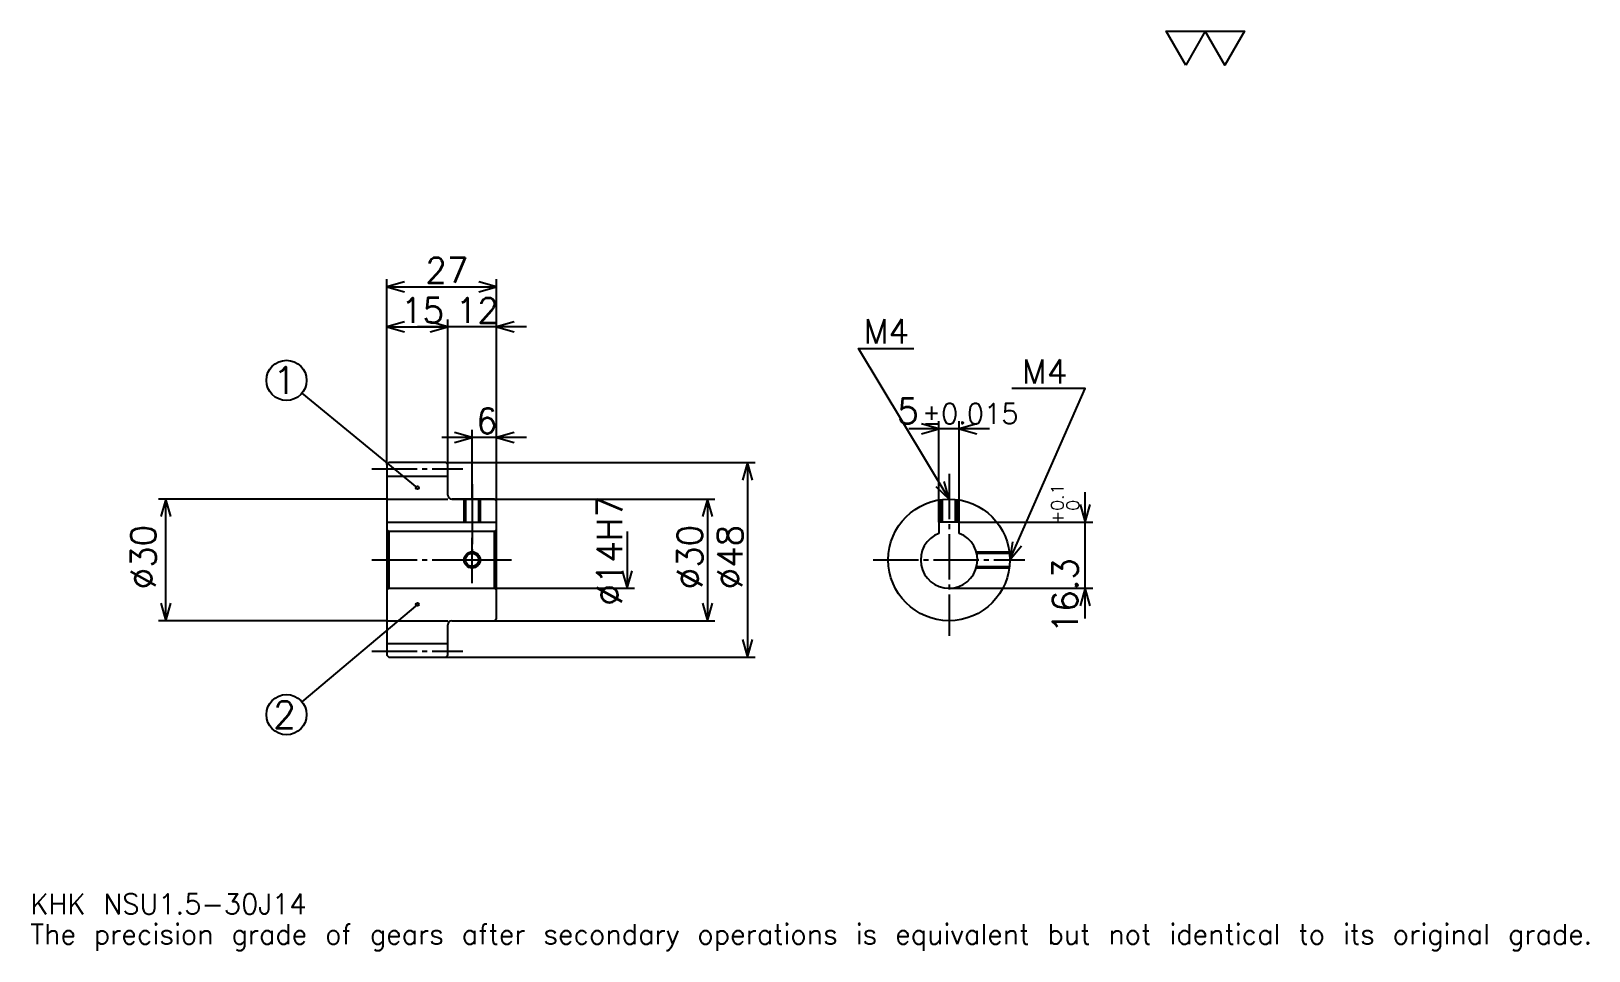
# Model space of a CAD drawing. Extents: x 13 to 397, y 5 to 231.
import ezdxf

# ---------------------------------------------------------------- set-up
doc = ezdxf.new("R2010")
doc.units = 0
doc.linetypes.add('DASHDOT', pattern=[14.869564, 11.152174, -1.23913, 1.23913, -1.23913])
doc.layers.get('0').update_dxf_attribs({"linetype": 'CONTINUOUS'})
doc.layers.add('DASHDOT', color=6, linetype='DASHDOT')
doc.styles.add('KANJI', font='TXT', dxfattribs={"bigfont": 'BIGFONT'})

msp = doc.modelspace()

# ---------------------------------------------------------------- linework, layer by layer
at = {"color": 5}
for p, q in [((100.369568, 124.989128), (100.369568, 170.217392)), ((127.369568, 124.989128), (127.369568, 170.217392)), ((100.369568, 168.358704), (127.369568, 168.358704)), ((100.369568, 158.445648), (115.369568, 158.445648)), ((134.804352, 158.445648), (107.934784, 158.445648)), ((115.369568, 124.989128), (115.369568, 160.304352)), ((107.869568, 118.801628), (79.419769, 142.129028)), ((236.521744, 110.289131), (236.521744, 135.195648)), ((241.521744, 110.289131), (241.521744, 135.195648)), ((134.804352, 131.184784), (113.934784, 131.184784)), ((121.369568, 124.989128), (121.369568, 133.043472)), ((248.956528, 133.33696), (229.08696, 133.33696)), ((100.369568, 124.489128), (100.369568, 124.989128)), ((114.869568, 124.989128), (127.369568, 124.989128)), ((115.369568, 124.489128), (115.369568, 124.989128)), ((121.369568, 115.989128), (121.369568, 124.989128)), ((121.369568, 115.989128), (121.369568, 124.989128)), ((127.369568, 124.989128), (191.184784, 124.989128)), ((127.369568, 115.489128), (127.369568, 124.989128)), ((189.32608, 124.989128), (189.32608, 76.989128)), ((100.369568, 115.989128), (43.989132, 115.989128)), ((45.847828, 85.989128), (45.847828, 115.989128)), ((116.369568, 115.989128), (127.369568, 115.989128)), ((127.369568, 115.989128), (181.271744, 115.989128)), ((179.413055, 115.989128), (179.413055, 85.989128)), ((272.608704, 86.554344), (272.608704, 117.723907)), ((159.58696, 107.989128), (159.58696, 93.989128)), ((241.521744, 110.289131), (274.467407, 110.289131)), ((127.369568, 93.989128), (161.445648, 93.989128)), ((239.021744, 93.989128), (274.467407, 93.989128)), ((107.869568, 89.989128), (79.378418, 65.999008)), ((100.369568, 85.989128), (43.989132, 85.989128)), ((116.369568, 85.989128), (127.369568, 85.989128)), ((127.369568, 85.989128), (181.271744, 85.989128)), ((114.869568, 76.989128), (127.369568, 76.989128)), ((127.369568, 76.989128), (191.184784, 76.989128))]:
    msp.add_line(p, q, dxfattribs=at)
at = {"color": 4}
for p, q in [((100.369568, 121.614128), (115.369568, 121.614128)), ((100.369568, 115.989128), (115.369568, 115.989128)), ((100.369568, 110.289131), (127.369568, 110.289131)), ((100.869568, 107.989128), (100.869568, 93.989128)), ((126.869568, 107.989128), (127.369568, 108.489128)), ((126.869568, 93.989128), (127.369568, 93.489128)), ((100.369568, 85.989128), (115.369568, 85.989128)), ((100.369568, 80.364128), (115.369568, 80.364128))]:
    msp.add_line(p, q, dxfattribs=at)
at = {"color": 7}
msp.add_lwpolyline([(297.391296, 223.043472), (292.558685, 231.419998), (311.88913, 231.419998), (307.056519, 223.043472), (302.223907, 231.419998), (297.391296, 223.043472)], dxfattribs=at)
at = {"color": 5}
for points in [[(104.706528, 169.597824), (100.369568, 168.358704), (104.706528, 167.119568)], [(123.032608, 167.119568), (127.369568, 168.358704), (123.032608, 169.597824)], [(104.706528, 159.684784), (100.369568, 158.445648), (104.706528, 157.206512)], [(111.032608, 157.206512), (115.369568, 158.445648), (111.032608, 159.684784)], [(111.032608, 157.206512), (115.369568, 158.445648), (111.032608, 159.684784)], [(131.706528, 159.684784), (127.369568, 158.445648), (131.706528, 157.206512)], [(239.021744, 115.989128), (216.717392, 153.16304), (230.347824, 153.16304)], [(254.021744, 100.989128), (272.608704, 143.25), (254.517395, 143.25)], [(232.184784, 132.097824), (236.521744, 133.33696), (232.184784, 134.57608)], [(245.858704, 134.57608), (241.521744, 133.33696), (245.858704, 132.097824)], [(117.032608, 129.945648), (121.369568, 131.184784), (117.032608, 132.423904)], [(131.706528, 132.423904), (127.369568, 131.184784), (131.706528, 129.945648)], [(190.565216, 120.652176), (189.32608, 124.989128), (188.08696, 120.652176)], [(235.727859, 119.070511), (239.021744, 115.989128), (237.852936, 120.345566)], [(47.08696, 111.652176), (45.847828, 115.989128), (44.608696, 111.652176)], [(180.652176, 111.652176), (179.413055, 115.989128), (178.17392, 111.652176)], [(271.369568, 114.626083), (272.608704, 110.289131), (273.847839, 114.626083)], [(254.633514, 105.457947), (254.021744, 100.989128), (256.902039, 104.460213)], [(158.347824, 98.326088), (159.58696, 93.989128), (160.826096, 98.326088)], [(273.847839, 89.652176), (272.608704, 93.989128), (271.369568, 89.652176)], [(44.608696, 90.32608), (45.847828, 85.989128), (47.08696, 90.32608)], [(178.17392, 90.32608), (179.413055, 85.989128), (180.652176, 90.32608)], [(188.08696, 81.32608), (189.32608, 76.989128), (190.565216, 81.32608)]]:
    msp.add_lwpolyline(points, dxfattribs=at)
at = {"color": 4}
for points in [[(115.369568, 116.989128), (115.369568, 124.489128), (114.869568, 124.989128), (100.869568, 124.989128), (100.369568, 124.489128), (100.369568, 93.489128)], [(116.369568, 85.989128), (126.869568, 85.989128), (127.369568, 86.489128), (127.369568, 115.489128), (126.869568, 115.989128), (116.369568, 115.989128)], [(119.369568, 115.989128), (119.369568, 110.289131)], [(119.749565, 115.989128), (119.749565, 110.289131)], [(122.989571, 115.989128), (122.989571, 110.289131)], [(123.369568, 115.989128), (123.369568, 110.289131)], [(237.021744, 110.289131), (237.021744, 115.855194)], [(237.401749, 110.289131), (237.401749, 115.90139)], [(240.641739, 110.289131), (240.641739, 115.90139)], [(241.021744, 110.289131), (241.021744, 115.855194)], [(100.369568, 93.489128), (100.869568, 93.989128), (126.869568, 93.989128), (126.869568, 107.989128), (100.869568, 107.989128), (100.369568, 108.489128)], [(241.521744, 107.527473), (241.521744, 110.289131), (236.521744, 110.289131), (236.521744, 107.527473)], [(245.72995, 102.989128), (253.887817, 102.989128)], [(245.831711, 102.609131), (253.934006, 102.609131)], [(245.72995, 98.989128), (253.887817, 98.989128)], [(245.831711, 99.369125), (253.934006, 99.369125)], [(100.369568, 93.489128), (100.369568, 77.489128), (100.869568, 76.989128), (114.869568, 76.989128), (115.369568, 77.489128), (115.369568, 84.989128)]]:
    msp.add_lwpolyline(points, dxfattribs=at)
at = {"color": 5}
for centre, radius in [((75.58696, 145.271729), 4.956522), ((107.869568, 118.801628), 0.371739), ((107.869568, 89.989128), 0.371739), ((75.58696, 62.806519), 4.956522)]:
    msp.add_circle(centre, radius, dxfattribs=at)
at = {"color": 4}
for centre, radius in [((239.021744, 100.989128), 15), ((121.369568, 100.989128), 1.62)]:
    msp.add_circle(centre, radius, dxfattribs=at)
at = {"color": 7}
msp.add_circle((121.369568, 100.989128), 2, dxfattribs=at)
at = {"color": 4}
for centre, radius, start, end in [((116.369568, 116.989128), 1, 180, 270), ((239.021744, 100.989128), 7, 110.92483306, 69.07516694), ((116.369568, 84.989128), 1, 90, 180)]:
    msp.add_arc(centre, radius, start, end, dxfattribs=at)
at = {"layer": 'DASHDOT', "color": 7}
for p, q in [((96.652176, 123.489128), (119.08696, 123.489128)), ((239.021744, 122.184784), (239.021744, 82.271736)), ((121.369568, 115.989128), (121.369568, 100.989128)), ((96.652176, 100.989128), (131.08696, 100.989128)), ((220.304352, 100.989128), (257.739136, 100.989128)), ((96.652176, 78.489128), (119.08696, 78.489128))]:
    msp.add_line(p, q, dxfattribs=at)
for points in [[(121.369568, 119.70652), (121.369568, 106.571739)], [(121.369568, 95.271736), (121.369568, 106.70652)], [(115.652176, 100.989128), (127.08696, 100.989128)]]:
    msp.add_lwpolyline(points, dxfattribs=at)

# ---------------------------------------------------------------- texts
at = {"color": 7, "style": 'KANJI'}
for s, height, p in [('27', 6.195652, (109.842392, 169.350006)), ('15', 6.195652, (103.842392, 159.436951)), ('12', 6.195652, (117.342392, 159.436951)), ('M4', 5.947826, (217.956528, 154.402176)), ('M4', 5.947826, (256.995667, 144.489136)), ('1', 6.608696, (72.282608, 141.967392)), ('6', 6.195652, (122.35598, 132.176086)), ('5', 6.195652, (226.232697, 134.57608)), ('%%p0.015', 4.956522, (232.365631, 134.57608)), ('2', 6.608696, (72.282608, 59.502171)), ('KHK NSU1.5-30J14', 4.956522, (12.391304, 13.630435)), ('The precision grade of gears after secondary operations is equivalent but not identical to its original grade.', 4.956522, (12.391304, 6.195652))]:
    msp.add_text(s, height=height, dxfattribs=at).set_placement(p)
for s, height, p in [('%%c14H7', 6.195652, (158.347824, 89.68206)), ('0.1', 3.097826, (267.280457, 113.129906)), ('0', 3.097826, (271.121765, 113.129906)), ('+', 3.097826, (267.280457, 109.660339)), ('%%c30', 6.195652, (43.369568, 93.709236)), ('%%c30', 6.195652, (178.17392, 93.709236)), ('%%c48', 6.195652, (188.08696, 93.709236)), ('16.3', 6.195652, (270.75, 82.843109))]:
    msp.add_text(s, height=height, rotation=90, dxfattribs=at).set_placement(p)

doc.saveas('drawing.dxf')
